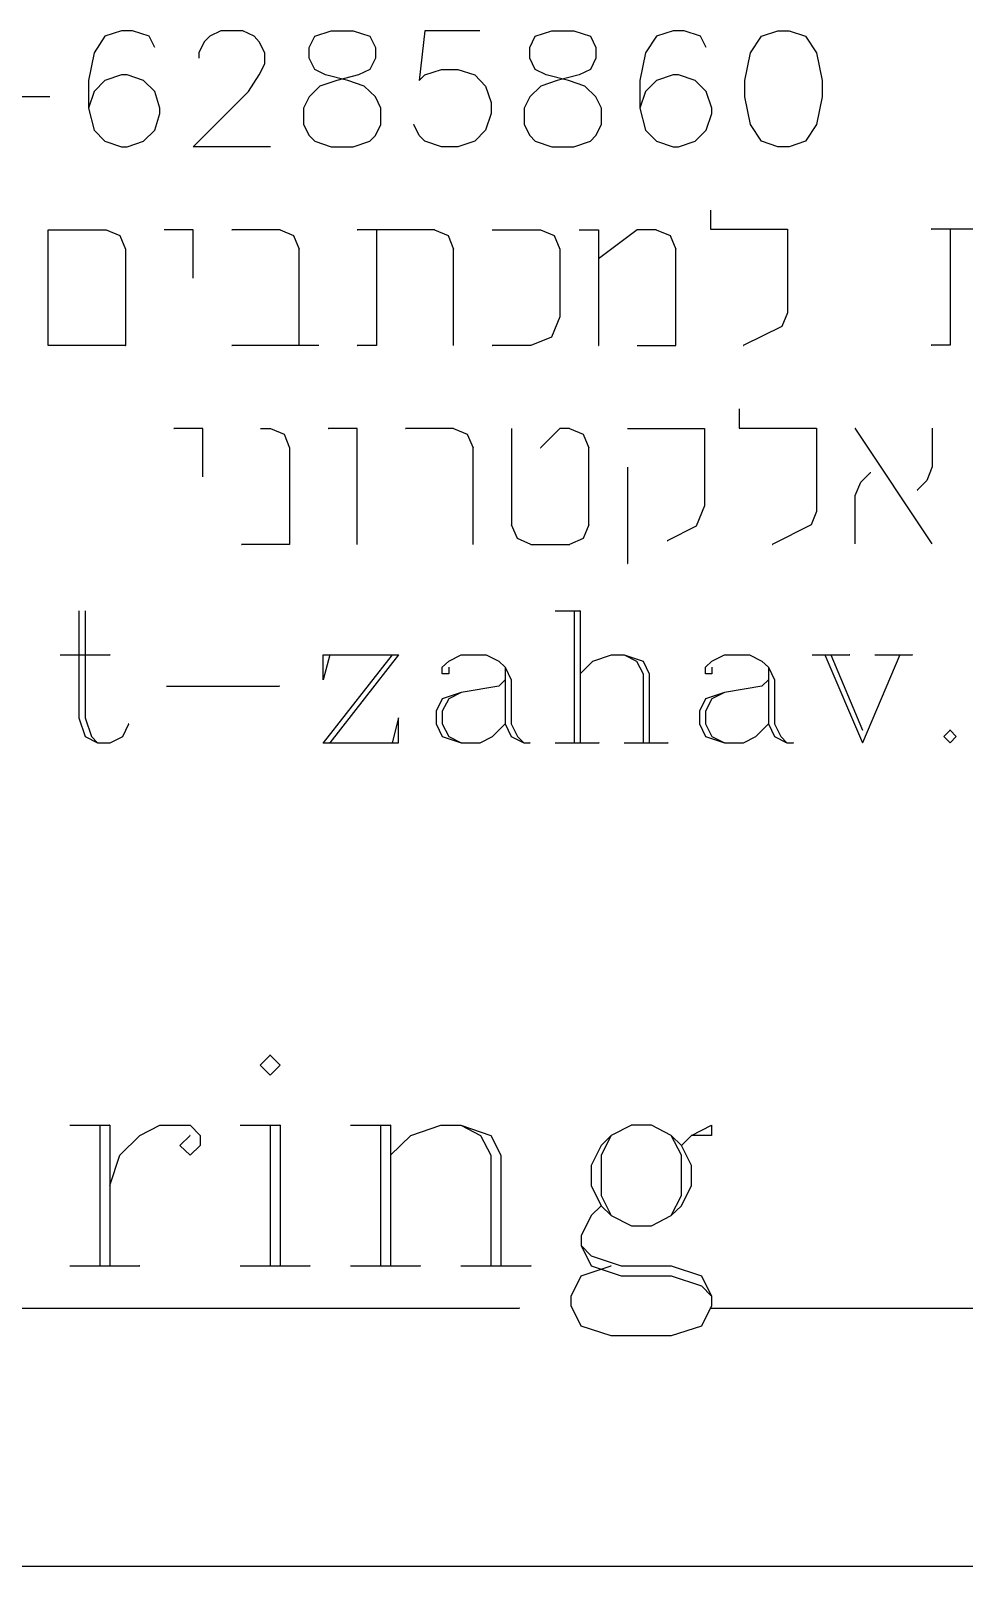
# Model space of a CAD drawing. Extents: x 271 to 16033, y -55852 to 2525.
# Drawn here: x 15940.24 to 15942.455, y -55795.2 to -55791.556 of the extents above; entities that cross this region are included whole.
import ezdxf

# ---------------------------------------------------------------- set-up
doc = ezdxf.new("R2010")
doc.units = 0
doc.header["$MEASUREMENT"] = 0
doc.layers.add('1501-KIR-BETON', color=30, linetype='Continuous')
doc.layers.add('LOGO', color=7, linetype='Continuous')

msp = doc.modelspace()

# ---------------------------------------------------------------- linework, layer by layer
at = {"layer": '1501-KIR-BETON', "color": 250, "linetype": 'Continuous', "ltscale": 0.125}
for p, q in [((15940.41635, -55791.56955, 1172.19571), (15940.39066, -55791.60844, 1172.19571)), ((15940.45598, -55791.55634, 1172.19571), (15940.41635, -55791.56955, 1172.19571)), ((15940.48166, -55791.55634, 1172.19571), (15940.45598, -55791.55634, 1172.19571)), ((15940.52129, -55791.56955, 1172.19571), (15940.48166, -55791.55634, 1172.19571)), ((15940.5345, -55791.59597, 1172.19571), (15940.52129, -55791.56955, 1172.19571)), ((15940.66514, -55791.56955, 1172.19571), (15940.65193, -55791.58276, 1172.19571)), ((15940.69156, -55791.55634, 1172.19571), (15940.66514, -55791.56955, 1172.19571)), ((15940.74366, -55791.55634, 1172.19571), (15940.69156, -55791.55634, 1172.19571)), ((15940.77008, -55791.56955, 1172.19571), (15940.74366, -55791.55634, 1172.19571)), ((15940.78256, -55791.58276, 1172.19571), (15940.77008, -55791.56955, 1172.19571)), ((15940.90072, -55791.59597, 1172.19571), (15940.91393, -55791.56955, 1172.19571)), ((15940.91393, -55791.56955, 1172.19571), (15940.95282, -55791.55634, 1172.19571)), ((15940.95282, -55791.55634, 1172.19571), (15941.00493, -55791.55634, 1172.19571)), ((15941.00493, -55791.55634, 1172.19571), (15941.00566, -55791.55634, 1172.19571)), ((15941.00493, -55791.55634, 1172.19571), (15941.04456, -55791.56955, 1172.19571)), ((15941.04456, -55791.56955, 1172.19571), (15941.05777, -55791.59597, 1172.19571)), ((15941.17519, -55791.55634, 1172.19571), (15941.16198, -55791.67449, 1172.19571)), ((15941.30583, -55791.55634, 1172.19571), (15941.17519, -55791.55634, 1172.19571)), ((15941.42398, -55791.59597, 1172.19571), (15941.4372, -55791.56955, 1172.19571)), ((15941.4372, -55791.56955, 1172.19571), (15941.47609, -55791.55634, 1172.19571)), ((15941.47609, -55791.55634, 1172.19571), (15941.5282, -55791.55634, 1172.19571)), ((15941.5282, -55791.55634, 1172.19571), (15941.52893, -55791.55634, 1172.19571)), ((15941.5282, -55791.55634, 1172.19571), (15941.56783, -55791.56955, 1172.19571)), ((15941.56783, -55791.56955, 1172.19571), (15941.58104, -55791.59597, 1172.19571)), ((15941.72488, -55791.56955, 1172.19571), (15941.69846, -55791.60844, 1172.19571)), ((15941.76378, -55791.55634, 1172.19571), (15941.72488, -55791.56955, 1172.19571)), ((15941.7902, -55791.55634, 1172.19571), (15941.76378, -55791.55634, 1172.19571)), ((15941.8291, -55791.56955, 1172.19571), (15941.7902, -55791.55634, 1172.19571)), ((15941.84231, -55791.59597, 1172.19571), (15941.8291, -55791.56955, 1172.19571)), ((15941.94725, -55791.60844, 1172.19571), (15941.97367, -55791.56955, 1172.19571)), ((15941.97367, -55791.56955, 1172.19571), (15942.01257, -55791.55634, 1172.19571)), ((15942.01257, -55791.55634, 1172.19571), (15942.03899, -55791.55634, 1172.19571)), ((15942.03899, -55791.55634, 1172.19571), (15942.03972, -55791.55634, 1172.19571)), ((15942.03899, -55791.55634, 1172.19571), (15942.07789, -55791.56955, 1172.19571)), ((15942.07789, -55791.56955, 1172.19571), (15942.10431, -55791.60844, 1172.19571)), ((15940.39066, -55791.60844, 1172.19571), (15940.37745, -55791.67449, 1172.19571)), ((15940.65193, -55791.58276, 1172.19571), (15940.63872, -55791.60844, 1172.19571)), ((15940.63872, -55791.60844, 1172.19571), (15940.63872, -55791.62165, 1172.19571)), ((15940.79577, -55791.60844, 1172.19571), (15940.78256, -55791.58276, 1172.19571)), ((15940.79577, -55791.63486, 1172.19571), (15940.79577, -55791.60844, 1172.19571)), ((15940.90072, -55791.62165, 1172.19571), (15940.90072, -55791.59597, 1172.19571)), ((15941.05777, -55791.59597, 1172.19571), (15941.05777, -55791.62165, 1172.19571)), ((15941.42398, -55791.62165, 1172.19571), (15941.42398, -55791.59597, 1172.19571)), ((15941.58104, -55791.59597, 1172.19571), (15941.58104, -55791.62165, 1172.19571)), ((15941.69846, -55791.60844, 1172.19571), (15941.68525, -55791.67449, 1172.19571)), ((15941.93404, -55791.67449, 1172.19571), (15941.94725, -55791.60844, 1172.19571)), ((15942.10431, -55791.60844, 1172.19571), (15942.11752, -55791.67449, 1172.19571)), ((15940.63872, -55791.62165, 1172.19571), (15940.63945, -55791.62165, 1172.19571)), ((15940.78256, -55791.66128, 1172.19571), (15940.79577, -55791.63486, 1172.19571)), ((15940.91393, -55791.64807, 1172.19571), (15940.90072, -55791.62165, 1172.19571)), ((15941.05777, -55791.62165, 1172.19571), (15941.04456, -55791.64807, 1172.19571)), ((15941.4372, -55791.64807, 1172.19571), (15941.42398, -55791.62165, 1172.19571)), ((15941.58104, -55791.62165, 1172.19571), (15941.56783, -55791.64807, 1172.19571)), ((15940.37745, -55791.67449, 1172.19571), (15940.37745, -55791.73981, 1172.19571)), ((15940.41635, -55791.67449, 1172.19571), (15940.39066, -55791.70018, 1172.19571)), ((15940.45598, -55791.66128, 1172.19571), (15940.41635, -55791.67449, 1172.19571)), ((15940.46919, -55791.66128, 1172.19571), (15940.45598, -55791.66128, 1172.19571)), ((15940.50808, -55791.67449, 1172.19571), (15940.46919, -55791.66128, 1172.19571)), ((15940.5345, -55791.70018, 1172.19571), (15940.50808, -55791.67449, 1172.19571)), ((15940.75687, -55791.70018, 1172.19571), (15940.78256, -55791.66128, 1172.19571)), ((15940.93961, -55791.66128, 1172.19571), (15940.91393, -55791.64807, 1172.19571)), ((15940.96603, -55791.67449, 1172.19571), (15940.9264, -55791.6877, 1172.19571)), ((15940.99245, -55791.67449, 1172.19571), (15940.93961, -55791.66128, 1172.19571)), ((15941.01814, -55791.66128, 1172.19571), (15940.96603, -55791.67449, 1172.19571)), ((15941.03135, -55791.6877, 1172.19571), (15940.99245, -55791.67449, 1172.19571)), ((15941.04456, -55791.64807, 1172.19571), (15941.01814, -55791.66128, 1172.19571)), ((15941.16198, -55791.67449, 1172.19571), (15941.17519, -55791.66128, 1172.19571)), ((15941.17519, -55791.66128, 1172.19571), (15941.21482, -55791.64807, 1172.19571)), ((15941.21482, -55791.64807, 1172.19571), (15941.25372, -55791.64807, 1172.19571)), ((15941.25372, -55791.64807, 1172.19571), (15941.29335, -55791.66128, 1172.19571)), ((15941.29335, -55791.66128, 1172.19571), (15941.31904, -55791.6877, 1172.19571)), ((15941.46288, -55791.66128, 1172.19571), (15941.4372, -55791.64807, 1172.19571)), ((15941.4893, -55791.67449, 1172.19571), (15941.45041, -55791.6877, 1172.19571)), ((15941.51572, -55791.67449, 1172.19571), (15941.46288, -55791.66128, 1172.19571)), ((15941.54141, -55791.66128, 1172.19571), (15941.4893, -55791.67449, 1172.19571)), ((15941.55462, -55791.6877, 1172.19571), (15941.51572, -55791.67449, 1172.19571)), ((15941.56783, -55791.64807, 1172.19571), (15941.54141, -55791.66128, 1172.19571)), ((15941.68525, -55791.67449, 1172.19571), (15941.68525, -55791.73981, 1172.19571)), ((15941.72488, -55791.67449, 1172.19571), (15941.69846, -55791.70018, 1172.19571)), ((15941.76378, -55791.66128, 1172.19571), (15941.72488, -55791.67449, 1172.19571)), ((15941.77699, -55791.66128, 1172.19571), (15941.76378, -55791.66128, 1172.19571)), ((15941.81662, -55791.67449, 1172.19571), (15941.77699, -55791.66128, 1172.19571)), ((15941.84231, -55791.70018, 1172.19571), (15941.81662, -55791.67449, 1172.19571)), ((15941.93404, -55791.71339, 1172.19571), (15941.93404, -55791.67449, 1172.19571)), ((15942.11752, -55791.67449, 1172.19571), (15942.11752, -55791.71339, 1172.19571)), ((15940.28571, -55791.71339, 1172.19571), (15940.05013, -55791.71339, 1172.19571)), ((15940.39066, -55791.70018, 1172.19571), (15940.37745, -55791.73981, 1172.19571)), ((15940.54698, -55791.73981, 1172.19571), (15940.5345, -55791.70018, 1172.19571)), ((15940.62551, -55791.83155, 1172.19571), (15940.75687, -55791.70018, 1172.19571)), ((15940.90072, -55791.71339, 1172.19571), (15940.88751, -55791.73981, 1172.19571)), ((15940.9264, -55791.6877, 1172.19571), (15940.90072, -55791.71339, 1172.19571)), ((15941.05777, -55791.71339, 1172.19571), (15941.03135, -55791.6877, 1172.19571)), ((15941.07098, -55791.73981, 1172.19571), (15941.05777, -55791.71339, 1172.19571)), ((15941.31904, -55791.6877, 1172.19571), (15941.33225, -55791.7266, 1172.19571)), ((15941.42398, -55791.71339, 1172.19571), (15941.41077, -55791.73981, 1172.19571)), ((15941.45041, -55791.6877, 1172.19571), (15941.42398, -55791.71339, 1172.19571)), ((15941.58104, -55791.71339, 1172.19571), (15941.55462, -55791.6877, 1172.19571)), ((15941.59425, -55791.73981, 1172.19571), (15941.58104, -55791.71339, 1172.19571)), ((15941.69846, -55791.70018, 1172.19571), (15941.68525, -55791.73981, 1172.19571)), ((15941.85552, -55791.73981, 1172.19571), (15941.84231, -55791.70018, 1172.19571)), ((15941.94725, -55791.77871, 1172.19571), (15941.93404, -55791.71339, 1172.19571)), ((15942.11752, -55791.71339, 1172.19571), (15942.10431, -55791.77871, 1172.19571)), ((15940.37745, -55791.73981, 1172.19571), (15940.37818, -55791.73981, 1172.19571)), ((15940.37745, -55791.73981, 1172.19571), (15940.39066, -55791.79192, 1172.19571)), ((15940.5345, -55791.79192, 1172.19571), (15940.54698, -55791.75302, 1172.19571)), ((15940.54698, -55791.75302, 1172.19571), (15940.54698, -55791.73981, 1172.19571)), ((15940.88751, -55791.73981, 1172.19571), (15940.88751, -55791.77871, 1172.19571)), ((15941.07098, -55791.77871, 1172.19571), (15941.07098, -55791.73981, 1172.19571)), ((15941.33225, -55791.75302, 1172.19571), (15941.31904, -55791.79192, 1172.19571)), ((15941.33225, -55791.7266, 1172.19571), (15941.33225, -55791.75302, 1172.19571)), ((15941.41077, -55791.73981, 1172.19571), (15941.41077, -55791.77871, 1172.19571)), ((15941.59425, -55791.77871, 1172.19571), (15941.59425, -55791.73981, 1172.19571)), ((15941.68525, -55791.73981, 1172.19571), (15941.68599, -55791.73981, 1172.19571)), ((15941.68525, -55791.73981, 1172.19571), (15941.69846, -55791.79192, 1172.19571)), ((15941.84231, -55791.79192, 1172.19571), (15941.85552, -55791.75302, 1172.19571)), ((15941.85552, -55791.75302, 1172.19571), (15941.85552, -55791.73981, 1172.19571)), ((15940.88751, -55791.77871, 1172.19571), (15940.90072, -55791.80513, 1172.19571)), ((15941.05777, -55791.80513, 1172.19571), (15941.07098, -55791.77871, 1172.19571)), ((15941.14877, -55791.77871, 1172.19571), (15941.14951, -55791.77871, 1172.19571)), ((15941.16198, -55791.80513, 1172.19571), (15941.14877, -55791.77871, 1172.19571)), ((15941.41077, -55791.77871, 1172.19571), (15941.42398, -55791.80513, 1172.19571)), ((15941.58104, -55791.80513, 1172.19571), (15941.59425, -55791.77871, 1172.19571)), ((15941.97367, -55791.81834, 1172.19571), (15941.94725, -55791.77871, 1172.19571)), ((15942.10431, -55791.77871, 1172.19571), (15942.07789, -55791.81834, 1172.19571)), ((15940.39066, -55791.79192, 1172.19571), (15940.41635, -55791.81834, 1172.19571)), ((15940.41635, -55791.81834, 1172.19571), (15940.45598, -55791.83155, 1172.19571)), ((15940.46919, -55791.83155, 1172.19571), (15940.50808, -55791.81834, 1172.19571)), ((15940.50808, -55791.81834, 1172.19571), (15940.5345, -55791.79192, 1172.19571)), ((15940.90072, -55791.80513, 1172.19571), (15940.91393, -55791.81834, 1172.19571)), ((15940.91393, -55791.81834, 1172.19571), (15940.95282, -55791.83155, 1172.19571)), ((15941.00493, -55791.83155, 1172.19571), (15941.04456, -55791.81834, 1172.19571)), ((15941.04456, -55791.81834, 1172.19571), (15941.05777, -55791.80513, 1172.19571)), ((15941.17519, -55791.81834, 1172.19571), (15941.16198, -55791.80513, 1172.19571)), ((15941.21482, -55791.83155, 1172.19571), (15941.17519, -55791.81834, 1172.19571)), ((15941.29335, -55791.81834, 1172.19571), (15941.25372, -55791.83155, 1172.19571)), ((15941.31904, -55791.79192, 1172.19571), (15941.29335, -55791.81834, 1172.19571)), ((15941.42398, -55791.80513, 1172.19571), (15941.4372, -55791.81834, 1172.19571)), ((15941.4372, -55791.81834, 1172.19571), (15941.47609, -55791.83155, 1172.19571)), ((15941.5282, -55791.83155, 1172.19571), (15941.56783, -55791.81834, 1172.19571)), ((15941.56783, -55791.81834, 1172.19571), (15941.58104, -55791.80513, 1172.19571)), ((15941.69846, -55791.79192, 1172.19571), (15941.72488, -55791.81834, 1172.19571)), ((15941.72488, -55791.81834, 1172.19571), (15941.76378, -55791.83155, 1172.19571)), ((15941.77699, -55791.83155, 1172.19571), (15941.81662, -55791.81834, 1172.19571)), ((15941.81662, -55791.81834, 1172.19571), (15941.84231, -55791.79192, 1172.19571)), ((15942.01257, -55791.83155, 1172.19571), (15941.97367, -55791.81834, 1172.19571)), ((15942.07789, -55791.81834, 1172.19571), (15942.03899, -55791.83155, 1172.19571)), ((15940.45598, -55791.83155, 1172.19571), (15940.46919, -55791.83155, 1172.19571)), ((15940.80898, -55791.83155, 1172.19571), (15940.62551, -55791.83155, 1172.19571)), ((15940.95282, -55791.83155, 1172.19571), (15941.00493, -55791.83155, 1172.19571)), ((15941.25372, -55791.83155, 1172.19571), (15941.21482, -55791.83155, 1172.19571)), ((15941.47609, -55791.83155, 1172.19571), (15941.5282, -55791.83155, 1172.19571)), ((15941.76378, -55791.83155, 1172.19571), (15941.77699, -55791.83155, 1172.19571)), ((15942.03899, -55791.83155, 1172.19571), (15942.01257, -55791.83155, 1172.19571)), ((15941.85258, -55791.982, 1172.19571), (15941.85258, -55792.0275, 1172.19571)), ((15940.28204, -55792.30344, 1172.19571), (15940.28204, -55792.02896, 1172.19571)), ((15940.28204, -55792.02896, 1172.19571), (15940.41928, -55792.02896, 1172.19571)), ((15940.41928, -55792.02896, 1172.19571), (15940.45157, -55792.04217, 1172.19571)), ((15940.45157, -55792.04217, 1172.19571), (15940.46552, -55792.07447, 1172.19571)), ((15940.55652, -55792.02896, 1172.19571), (15940.55725, -55792.02896, 1172.19571)), ((15940.62551, -55792.02896, 1172.19571), (15940.55652, -55792.02896, 1172.19571)), ((15940.62551, -55792.14345, 1172.19571), (15940.62551, -55792.02896, 1172.19571)), ((15940.71724, -55792.02896, 1172.19571), (15940.71798, -55792.02896, 1172.19571)), ((15940.83173, -55792.02896, 1172.19571), (15940.71724, -55792.02896, 1172.19571)), ((15940.83173, -55792.02896, 1172.19571), (15940.86402, -55792.04217, 1172.19571)), ((15940.86402, -55792.04217, 1172.19571), (15940.87723, -55792.07447, 1172.19571)), ((15941.19794, -55792.02896, 1172.19571), (15941.01447, -55792.02896, 1172.19571)), ((15941.01447, -55792.02896, 1172.19571), (15941.0152, -55792.02896, 1172.19571)), ((15941.06071, -55792.02896, 1172.19571), (15941.06071, -55792.30344, 1172.19571)), ((15941.19794, -55792.02896, 1172.19571), (15941.23024, -55792.04217, 1172.19571)), ((15941.23024, -55792.04217, 1172.19571), (15941.24345, -55792.07447, 1172.19571)), ((15941.33518, -55792.02896, 1172.19571), (15941.44967, -55792.02896, 1172.19571)), ((15941.44967, -55792.02896, 1172.19571), (15941.48196, -55792.04217, 1172.19571)), ((15941.48196, -55792.04217, 1172.19571), (15941.49517, -55792.07447, 1172.19571)), ((15941.54141, -55792.02896, 1172.19571), (15941.58691, -55792.02896, 1172.19571)), ((15941.58691, -55792.02896, 1172.19571), (15941.58691, -55792.30344, 1172.19571)), ((15941.67865, -55792.02896, 1172.19571), (15941.58691, -55792.09722, 1172.19571)), ((15941.72415, -55792.02896, 1172.19571), (15941.67865, -55792.02896, 1172.19571)), ((15941.72415, -55792.02896, 1172.19571), (15941.75717, -55792.04217, 1172.19571)), ((15941.75717, -55792.04217, 1172.19571), (15941.77038, -55792.07447, 1172.19571)), ((15941.85258, -55792.0275, 1172.19571), (15942.03532, -55792.0275, 1172.19571)), ((15942.03532, -55792.0275, 1172.19571), (15942.03532, -55792.21097, 1172.19571)), ((15942.55859, -55792.0275, 1172.19571), (15942.37585, -55792.0275, 1172.19571)), ((15942.37585, -55792.0275, 1172.19571), (15942.37658, -55792.0275, 1172.19571)), ((15942.42135, -55792.0275, 1172.19571), (15942.42135, -55792.30271, 1172.19571)), ((15940.46552, -55792.07447, 1172.19571), (15940.46552, -55792.30344, 1172.19571)), ((15940.87723, -55792.30344, 1172.19571), (15940.87723, -55792.07447, 1172.19571)), ((15940.87723, -55792.07447, 1172.19571), (15940.87797, -55792.07447, 1172.19571)), ((15940.87723, -55792.07447, 1172.19571), (15940.87797, -55792.07447, 1172.19571)), ((15941.24345, -55792.30344, 1172.19571), (15941.24345, -55792.07447, 1172.19571)), ((15941.24345, -55792.07447, 1172.19571), (15941.24418, -55792.07447, 1172.19571)), ((15941.24345, -55792.07447, 1172.19571), (15941.24418, -55792.07447, 1172.19571)), ((15941.49517, -55792.07447, 1172.19571), (15941.49517, -55792.23519, 1172.19571)), ((15941.77038, -55792.30344, 1172.19571), (15941.77038, -55792.07447, 1172.19571)), ((15941.77038, -55792.07447, 1172.19571), (15941.77112, -55792.07447, 1172.19571)), ((15941.77038, -55792.07447, 1172.19571), (15941.77112, -55792.07447, 1172.19571)), ((15941.58691, -55792.09722, 1172.19571), (15941.58764, -55792.09722, 1172.19571)), ((15942.03532, -55792.22565, 1172.19571), (15942.02211, -55792.25794, 1172.19571)), ((15942.03532, -55792.21097, 1172.19571), (15942.03532, -55792.22565, 1172.19571)), ((15941.49517, -55792.23519, 1172.19571), (15941.47536, -55792.28363, 1172.19571)), ((15942.02211, -55792.25794, 1172.19571), (15941.93037, -55792.30344, 1172.19571)), ((15941.47536, -55792.28363, 1172.19571), (15941.42692, -55792.30344, 1172.19571)), ((15940.46552, -55792.30344, 1172.19571), (15940.28204, -55792.30344, 1172.19571)), ((15940.46552, -55792.30344, 1172.19571), (15940.46625, -55792.30344, 1172.19571)), ((15940.92347, -55792.30344, 1172.19571), (15940.71724, -55792.30344, 1172.19571)), ((15940.71724, -55792.30344, 1172.19571), (15940.71798, -55792.30344, 1172.19571)), ((15941.01447, -55792.30344, 1172.19571), (15941.0152, -55792.30344, 1172.19571)), ((15941.06071, -55792.30344, 1172.19571), (15941.01447, -55792.30344, 1172.19571)), ((15941.33518, -55792.30344, 1172.19571), (15941.33592, -55792.30344, 1172.19571)), ((15941.42692, -55792.30344, 1172.19571), (15941.33518, -55792.30344, 1172.19571)), ((15941.58691, -55792.30344, 1172.19571), (15941.58764, -55792.30344, 1172.19571)), ((15941.67865, -55792.30344, 1172.19571), (15941.77038, -55792.30344, 1172.19571)), ((15941.93037, -55792.30344, 1172.19571), (15941.93111, -55792.30344, 1172.19571)), ((15942.42135, -55792.30271, 1172.19571), (15942.37585, -55792.30271, 1172.19571)), ((15942.37585, -55792.30271, 1172.19571), (15942.37658, -55792.30271, 1172.19571)), ((15941.92083, -55792.45316, 1172.19571), (15941.92083, -55792.49939, 1172.19571)), ((15940.58, -55792.50013, 1172.19571), (15940.58074, -55792.50013, 1172.19571)), ((15940.64826, -55792.50013, 1172.19571), (15940.58, -55792.50013, 1172.19571)), ((15940.64826, -55792.61461, 1172.19571), (15940.64826, -55792.50013, 1172.19571)), ((15940.7855, -55792.50013, 1172.19571), (15940.80898, -55792.50013, 1172.19571)), ((15940.80898, -55792.50013, 1172.19571), (15940.84127, -55792.51334, 1172.19571)), ((15940.84127, -55792.51334, 1172.19571), (15940.85448, -55792.54563, 1172.19571)), ((15941.01447, -55792.50013, 1172.19571), (15940.94622, -55792.50013, 1172.19571)), ((15940.94622, -55792.50013, 1172.19571), (15940.94695, -55792.50013, 1172.19571)), ((15941.01447, -55792.77534, 1172.19571), (15941.01447, -55792.50013, 1172.19571)), ((15941.24345, -55792.50013, 1172.19571), (15941.12896, -55792.50013, 1172.19571)), ((15941.12896, -55792.50013, 1172.19571), (15941.12969, -55792.50013, 1172.19571)), ((15941.24345, -55792.50013, 1172.19571), (15941.27574, -55792.51334, 1172.19571)), ((15941.27574, -55792.51334, 1172.19571), (15941.28968, -55792.54563, 1172.19571)), ((15941.38069, -55792.50013, 1172.19571), (15941.38069, -55792.7291, 1172.19571)), ((15941.49517, -55792.50013, 1172.19571), (15941.44967, -55792.54563, 1172.19571)), ((15941.51866, -55792.50013, 1172.19571), (15941.49517, -55792.50013, 1172.19571)), ((15941.51866, -55792.50013, 1172.19571), (15941.55095, -55792.51334, 1172.19571)), ((15941.55095, -55792.51334, 1172.19571), (15941.56416, -55792.54563, 1172.19571)), ((15941.6559, -55792.50013, 1172.19571), (15941.83864, -55792.50013, 1172.19571)), ((15941.83864, -55792.50013, 1172.19571), (15941.83864, -55792.6836, 1172.19571)), ((15941.92083, -55792.49939, 1172.19571), (15942.10431, -55792.49939, 1172.19571)), ((15942.10431, -55792.49939, 1172.19571), (15942.10431, -55792.68287, 1172.19571)), ((15942.37878, -55792.77387, 1172.19571), (15942.19604, -55792.49939, 1172.19571)), ((15942.19604, -55792.49939, 1172.19571), (15942.19678, -55792.49939, 1172.19571)), ((15942.37878, -55792.49939, 1172.19571), (15942.37878, -55792.59113, 1172.19571)), ((15940.85448, -55792.54563, 1172.19571), (15940.85448, -55792.77534, 1172.19571)), ((15941.28968, -55792.77534, 1172.19571), (15941.28968, -55792.54563, 1172.19571)), ((15941.28968, -55792.54563, 1172.19571), (15941.29042, -55792.54563, 1172.19571)), ((15941.28968, -55792.54563, 1172.19571), (15941.29042, -55792.54563, 1172.19571)), ((15941.44967, -55792.54563, 1172.19571), (15941.45041, -55792.54563, 1172.19571)), ((15941.56416, -55792.7291, 1172.19571), (15941.56416, -55792.54563, 1172.19571)), ((15941.56416, -55792.54563, 1172.19571), (15941.56489, -55792.54563, 1172.19571)), ((15941.56416, -55792.54563, 1172.19571), (15941.56489, -55792.54563, 1172.19571)), ((15941.6559, -55792.59186, 1172.19571), (15941.6559, -55792.82084, 1172.19571)), ((15942.37878, -55792.59113, 1172.19571), (15942.36557, -55792.62342, 1172.19571)), ((15942.19604, -55792.65938, 1172.19571), (15942.20925, -55792.62709, 1172.19571)), ((15942.20925, -55792.62709, 1172.19571), (15942.232, -55792.60434, 1172.19571)), ((15942.232, -55792.60434, 1172.19571), (15942.23274, -55792.60434, 1172.19571)), ((15942.36557, -55792.62342, 1172.19571), (15942.34282, -55792.64617, 1172.19571)), ((15942.19604, -55792.77387, 1172.19571), (15942.19604, -55792.65938, 1172.19571)), ((15942.34282, -55792.64617, 1172.19571), (15942.34356, -55792.64617, 1172.19571)), ((15941.83864, -55792.6836, 1172.19571), (15941.81882, -55792.73204, 1172.19571)), ((15942.10431, -55792.69681, 1172.19571), (15942.0911, -55792.7291, 1172.19571)), ((15942.10431, -55792.68287, 1172.19571), (15942.10431, -55792.69681, 1172.19571)), ((15941.38069, -55792.7291, 1172.19571), (15941.38142, -55792.7291, 1172.19571)), ((15941.39463, -55792.76139, 1172.19571), (15941.38069, -55792.7291, 1172.19571)), ((15941.38069, -55792.7291, 1172.19571), (15941.38142, -55792.7291, 1172.19571)), ((15941.56416, -55792.7291, 1172.19571), (15941.55095, -55792.76139, 1172.19571)), ((15941.81882, -55792.73204, 1172.19571), (15941.74983, -55792.76653, 1172.19571)), ((15942.0911, -55792.7291, 1172.19571), (15941.99936, -55792.77534, 1172.19571)), ((15941.42692, -55792.77534, 1172.19571), (15941.39463, -55792.76139, 1172.19571)), ((15941.55095, -55792.76139, 1172.19571), (15941.51866, -55792.77534, 1172.19571)), ((15941.74983, -55792.76653, 1172.19571), (15941.75057, -55792.76653, 1172.19571)), ((15940.85448, -55792.77534, 1172.19571), (15940.73999, -55792.77534, 1172.19571)), ((15940.73999, -55792.77534, 1172.19571), (15940.74073, -55792.77534, 1172.19571)), ((15941.42692, -55792.77534, 1172.19571), (15941.51866, -55792.77534, 1172.19571)), ((15941.51866, -55792.77534, 1172.19571), (15941.51939, -55792.77534, 1172.19571)), ((15941.51866, -55792.77534, 1172.19571), (15941.51939, -55792.77534, 1172.19571)), ((15941.99936, -55792.77534, 1172.19571), (15942.00009, -55792.77534, 1172.19571)), ((15941.6559, -55792.82084, 1172.19571), (15941.65663, -55792.82084, 1172.19571)), ((15940.35424, -55792.93313, 1172.19571), (15940.35424, -55793.18632, 1172.19571)), ((15940.36965, -55792.93313, 1172.19571), (15940.36965, -55793.18632, 1172.19571)), ((15941.48444, -55792.93313, 1172.19571), (15941.54388, -55792.93313, 1172.19571)), ((15941.5292, -55792.93313, 1172.19571), (15941.5292, -55793.24576, 1172.19571)), ((15941.54388, -55792.93313, 1172.19571), (15941.54315, -55792.93313, 1172.19571)), ((15941.54388, -55792.93313, 1172.19571), (15941.54388, -55793.24576, 1172.19571)), ((15940.3102, -55793.03734, 1172.19571), (15940.42909, -55793.03734, 1172.19571)), ((15940.42909, -55793.03734, 1172.19571), (15940.42836, -55793.03734, 1172.19571)), ((15941.09767, -55793.03734, 1172.19571), (15940.93401, -55793.24576, 1172.19571)), ((15940.93401, -55793.03734, 1172.19571), (15941.11235, -55793.03734, 1172.19571)), ((15940.94943, -55793.03734, 1172.19571), (15940.93401, -55793.09678, 1172.19571)), ((15940.93401, -55793.09678, 1172.19571), (15940.93401, -55793.03734, 1172.19571)), ((15941.11235, -55793.03734, 1172.19571), (15940.94943, -55793.24576, 1172.19571)), ((15941.11235, -55793.03734, 1172.19571), (15941.11162, -55793.03734, 1172.19571)), ((15941.21656, -55793.06669, 1172.19571), (15941.23198, -55793.05202, 1172.19571)), ((15941.23198, -55793.05202, 1172.19571), (15941.26133, -55793.03734, 1172.19571)), ((15941.26133, -55793.03734, 1172.19571), (15941.32078, -55793.03734, 1172.19571)), ((15941.32078, -55793.03734, 1172.19571), (15941.35087, -55793.05202, 1172.19571)), ((15941.35087, -55793.05202, 1172.19571), (15941.36555, -55793.06669, 1172.19571)), ((15941.54388, -55793.08211, 1172.19571), (15941.57324, -55793.05202, 1172.19571)), ((15941.57324, -55793.05202, 1172.19571), (15941.61801, -55793.03734, 1172.19571)), ((15941.61801, -55793.03734, 1172.19571), (15941.6481, -55793.03734, 1172.19571)), ((15941.6481, -55793.03734, 1172.19571), (15941.67745, -55793.05202, 1172.19571)), ((15941.6481, -55793.03734, 1172.19571), (15941.69286, -55793.05202, 1172.19571)), ((15941.67745, -55793.05202, 1172.19571), (15941.69286, -55793.08211, 1172.19571)), ((15941.69286, -55793.05202, 1172.19571), (15941.70754, -55793.08211, 1172.19571)), ((15941.84111, -55793.06669, 1172.19571), (15941.85579, -55793.05202, 1172.19571)), ((15941.85579, -55793.05202, 1172.19571), (15941.88588, -55793.03734, 1172.19571)), ((15941.88588, -55793.03734, 1172.19571), (15941.94532, -55793.03734, 1172.19571)), ((15941.94532, -55793.03734, 1172.19571), (15941.97468, -55793.05202, 1172.19571)), ((15941.97468, -55793.05202, 1172.19571), (15941.99009, -55793.06669, 1172.19571)), ((15942.09357, -55793.03734, 1172.19571), (15942.18311, -55793.03734, 1172.19571)), ((15942.12366, -55793.03734, 1172.19571), (15942.2132, -55793.24576, 1172.19571)), ((15942.13834, -55793.03734, 1172.19571), (15942.2132, -55793.21568, 1172.19571)), ((15942.18311, -55793.03734, 1172.19571), (15942.18237, -55793.03734, 1172.19571)), ((15942.302, -55793.03734, 1172.19571), (15942.2132, -55793.24576, 1172.19571)), ((15942.24255, -55793.03734, 1172.19571), (15942.33209, -55793.03734, 1172.19571)), ((15942.33209, -55793.03734, 1172.19571), (15942.33135, -55793.03734, 1172.19571)), ((15941.21656, -55793.08211, 1172.19571), (15941.21656, -55793.06669, 1172.19571)), ((15941.23198, -55793.08211, 1172.19571), (15941.21656, -55793.08211, 1172.19571)), ((15941.23198, -55793.06669, 1172.19571), (15941.23198, -55793.08211, 1172.19571)), ((15941.36555, -55793.09678, 1172.19571), (15941.35087, -55793.11146, 1172.19571)), ((15941.36555, -55793.06669, 1172.19571), (15941.36555, -55793.201, 1172.19571)), ((15941.36555, -55793.06669, 1172.19571), (15941.38022, -55793.09678, 1172.19571)), ((15941.38022, -55793.09678, 1172.19571), (15941.38022, -55793.201, 1172.19571)), ((15941.69286, -55793.08211, 1172.19571), (15941.69286, -55793.24576, 1172.19571)), ((15941.70754, -55793.08211, 1172.19571), (15941.70754, -55793.24576, 1172.19571)), ((15941.84111, -55793.08211, 1172.19571), (15941.84111, -55793.06669, 1172.19571)), ((15941.85579, -55793.08211, 1172.19571), (15941.84111, -55793.08211, 1172.19571)), ((15941.85579, -55793.06669, 1172.19571), (15941.85579, -55793.08211, 1172.19571)), ((15941.99009, -55793.09678, 1172.19571), (15941.97468, -55793.11146, 1172.19571)), ((15941.99009, -55793.06669, 1172.19571), (15941.99009, -55793.201, 1172.19571)), ((15941.99009, -55793.06669, 1172.19571), (15942.00477, -55793.09678, 1172.19571)), ((15942.00477, -55793.09678, 1172.19571), (15942.00477, -55793.201, 1172.19571)), ((15940.56266, -55793.11146, 1172.19571), (15940.83054, -55793.11146, 1172.19571)), ((15940.83054, -55793.11146, 1172.19571), (15940.8298, -55793.11146, 1172.19571)), ((15941.26133, -55793.12687, 1172.19571), (15941.21656, -55793.14155, 1172.19571)), ((15941.26133, -55793.12687, 1172.19571), (15941.23198, -55793.14155, 1172.19571)), ((15941.35087, -55793.11146, 1172.19571), (15941.26133, -55793.12687, 1172.19571)), ((15941.88588, -55793.12687, 1172.19571), (15941.84111, -55793.14155, 1172.19571)), ((15941.88588, -55793.12687, 1172.19571), (15941.85579, -55793.14155, 1172.19571)), ((15941.97468, -55793.11146, 1172.19571), (15941.88588, -55793.12687, 1172.19571)), ((15941.21656, -55793.14155, 1172.19571), (15941.20189, -55793.17091, 1172.19571)), ((15941.20189, -55793.17091, 1172.19571), (15941.20189, -55793.201, 1172.19571)), ((15941.23198, -55793.14155, 1172.19571), (15941.21656, -55793.17091, 1172.19571)), ((15941.21656, -55793.17091, 1172.19571), (15941.21656, -55793.201, 1172.19571)), ((15941.84111, -55793.14155, 1172.19571), (15941.82643, -55793.17091, 1172.19571)), ((15941.82643, -55793.17091, 1172.19571), (15941.82643, -55793.201, 1172.19571)), ((15941.85579, -55793.14155, 1172.19571), (15941.84111, -55793.17091, 1172.19571)), ((15941.84111, -55793.17091, 1172.19571), (15941.84111, -55793.201, 1172.19571)), ((15940.35424, -55793.18632, 1172.19571), (15940.36965, -55793.23109, 1172.19571)), ((15940.36965, -55793.18632, 1172.19571), (15940.38433, -55793.23109, 1172.19571)), ((15940.45845, -55793.23109, 1172.19571), (15940.47313, -55793.201, 1172.19571)), ((15940.47313, -55793.201, 1172.19571), (15940.47239, -55793.201, 1172.19571)), ((15941.11235, -55793.18632, 1172.19571), (15941.09767, -55793.24576, 1172.19571)), ((15941.11235, -55793.24576, 1172.19571), (15941.11235, -55793.18632, 1172.19571)), ((15941.20189, -55793.201, 1172.19571), (15941.21656, -55793.23109, 1172.19571)), ((15941.21656, -55793.201, 1172.19571), (15941.23198, -55793.23109, 1172.19571)), ((15941.33546, -55793.23109, 1172.19571), (15941.36555, -55793.201, 1172.19571)), ((15941.36555, -55793.201, 1172.19571), (15941.36481, -55793.201, 1172.19571)), ((15941.36555, -55793.201, 1172.19571), (15941.38022, -55793.23109, 1172.19571)), ((15941.38022, -55793.201, 1172.19571), (15941.3949, -55793.23109, 1172.19571)), ((15941.82643, -55793.201, 1172.19571), (15941.84111, -55793.23109, 1172.19571)), ((15941.84111, -55793.201, 1172.19571), (15941.85579, -55793.23109, 1172.19571)), ((15941.96, -55793.23109, 1172.19571), (15941.99009, -55793.201, 1172.19571)), ((15941.99009, -55793.201, 1172.19571), (15941.98936, -55793.201, 1172.19571)), ((15941.99009, -55793.201, 1172.19571), (15942.00477, -55793.23109, 1172.19571)), ((15942.00477, -55793.201, 1172.19571), (15942.01945, -55793.23109, 1172.19571)), ((15940.36965, -55793.23109, 1172.19571), (15940.399, -55793.24576, 1172.19571)), ((15940.38433, -55793.23109, 1172.19571), (15940.399, -55793.24576, 1172.19571)), ((15940.399, -55793.24576, 1172.19571), (15940.39827, -55793.24576, 1172.19571)), ((15940.399, -55793.24576, 1172.19571), (15940.42909, -55793.24576, 1172.19571)), ((15940.42909, -55793.24576, 1172.19571), (15940.45845, -55793.23109, 1172.19571)), ((15940.93401, -55793.24576, 1172.19571), (15940.93328, -55793.24576, 1172.19571)), ((15940.93401, -55793.24576, 1172.19571), (15941.11235, -55793.24576, 1172.19571)), ((15940.94943, -55793.24576, 1172.19571), (15940.94869, -55793.24576, 1172.19571)), ((15941.09767, -55793.24576, 1172.19571), (15941.09694, -55793.24576, 1172.19571)), ((15941.21656, -55793.23109, 1172.19571), (15941.26133, -55793.24576, 1172.19571)), ((15941.23198, -55793.23109, 1172.19571), (15941.26133, -55793.24576, 1172.19571)), ((15941.26133, -55793.24576, 1172.19571), (15941.2606, -55793.24576, 1172.19571)), ((15941.26133, -55793.24576, 1172.19571), (15941.3061, -55793.24576, 1172.19571)), ((15941.3061, -55793.24576, 1172.19571), (15941.33546, -55793.23109, 1172.19571)), ((15941.38022, -55793.23109, 1172.19571), (15941.41031, -55793.24576, 1172.19571)), ((15941.3949, -55793.23109, 1172.19571), (15941.41031, -55793.24576, 1172.19571)), ((15941.41031, -55793.24576, 1172.19571), (15941.40958, -55793.24576, 1172.19571)), ((15941.41031, -55793.24576, 1172.19571), (15941.42499, -55793.24576, 1172.19571)), ((15941.42499, -55793.24576, 1172.19571), (15941.42426, -55793.24576, 1172.19571)), ((15941.48444, -55793.24576, 1172.19571), (15941.58865, -55793.24576, 1172.19571)), ((15941.5292, -55793.24576, 1172.19571), (15941.52847, -55793.24576, 1172.19571)), ((15941.54388, -55793.24576, 1172.19571), (15941.54315, -55793.24576, 1172.19571)), ((15941.58865, -55793.24576, 1172.19571), (15941.58792, -55793.24576, 1172.19571)), ((15941.6481, -55793.24576, 1172.19571), (15941.75231, -55793.24576, 1172.19571)), ((15941.69286, -55793.24576, 1172.19571), (15941.69213, -55793.24576, 1172.19571)), ((15941.70754, -55793.24576, 1172.19571), (15941.70681, -55793.24576, 1172.19571)), ((15941.75231, -55793.24576, 1172.19571), (15941.75158, -55793.24576, 1172.19571)), ((15941.84111, -55793.23109, 1172.19571), (15941.88588, -55793.24576, 1172.19571)), ((15941.85579, -55793.23109, 1172.19571), (15941.88588, -55793.24576, 1172.19571)), ((15941.88588, -55793.24576, 1172.19571), (15941.88514, -55793.24576, 1172.19571)), ((15941.88588, -55793.24576, 1172.19571), (15941.93065, -55793.24576, 1172.19571)), ((15941.93065, -55793.24576, 1172.19571), (15941.96, -55793.23109, 1172.19571)), ((15942.00477, -55793.23109, 1172.19571), (15942.03413, -55793.24576, 1172.19571)), ((15942.01945, -55793.23109, 1172.19571), (15942.03413, -55793.24576, 1172.19571)), ((15942.03413, -55793.24576, 1172.19571), (15942.03339, -55793.24576, 1172.19571)), ((15942.03413, -55793.24576, 1172.19571), (15942.04954, -55793.24576, 1172.19571)), ((15942.04954, -55793.24576, 1172.19571), (15942.0488, -55793.24576, 1172.19571)), ((15942.2132, -55793.21568, 1172.19571), (15942.21246, -55793.21568, 1172.19571)), ((15942.2132, -55793.24576, 1172.19571), (15942.21246, -55793.24576, 1172.19571)), ((15942.2132, -55793.24576, 1172.19571), (15942.21246, -55793.24576, 1172.19571)), ((15942.42089, -55793.21568, 1172.19571), (15942.40621, -55793.23109, 1172.19571)), ((15942.40621, -55793.23109, 1172.19571), (15942.42089, -55793.24576, 1172.19571)), ((15942.42089, -55793.21568, 1172.19571), (15942.42015, -55793.21568, 1172.19571)), ((15942.43557, -55793.23109, 1172.19571), (15942.42089, -55793.21568, 1172.19571)), ((15942.42089, -55793.24576, 1172.19571), (15942.43557, -55793.23109, 1172.19571)), ((15940.80852, -55793.98689, 1172.19571), (15940.7843, -55794.01037, 1172.19571)), ((15940.7843, -55794.01037, 1172.19571), (15940.80852, -55794.03459, 1172.19571)), ((15940.80852, -55793.98689, 1172.19571), (15940.80778, -55793.98689, 1172.19571)), ((15940.832, -55794.01037, 1172.19571), (15940.80852, -55793.98689, 1172.19571)), ((15940.80852, -55794.03459, 1172.19571), (15940.832, -55794.01037, 1172.19571)), ((15940.33295, -55794.15348, 1172.19571), (15940.42763, -55794.15348, 1172.19571)), ((15940.40414, -55794.15348, 1172.19571), (15940.40414, -55794.48667, 1172.19571)), ((15940.42763, -55794.15348, 1172.19571), (15940.42689, -55794.15348, 1172.19571)), ((15940.42763, -55794.15348, 1172.19571), (15940.42763, -55794.48667, 1172.19571)), ((15940.49881, -55794.1777, 1172.19571), (15940.54652, -55794.15348, 1172.19571)), ((15940.54652, -55794.15348, 1172.19571), (15940.61844, -55794.15348, 1172.19571)), ((15940.61844, -55794.15348, 1172.19571), (15940.64192, -55794.1777, 1172.19571)), ((15940.73733, -55794.15348, 1172.19571), (15940.832, -55794.15348, 1172.19571)), ((15940.80852, -55794.15348, 1172.19571), (15940.80852, -55794.48667, 1172.19571)), ((15940.832, -55794.15348, 1172.19571), (15940.83127, -55794.15348, 1172.19571)), ((15940.832, -55794.15348, 1172.19571), (15940.832, -55794.48667, 1172.19571)), ((15940.9986, -55794.15348, 1172.19571), (15941.094, -55794.15348, 1172.19571)), ((15941.06979, -55794.15348, 1172.19571), (15941.06979, -55794.48667, 1172.19571)), ((15941.094, -55794.15348, 1172.19571), (15941.09327, -55794.15348, 1172.19571)), ((15941.094, -55794.15348, 1172.19571), (15941.094, -55794.48667, 1172.19571)), ((15941.14171, -55794.1777, 1172.19571), (15941.2129, -55794.15348, 1172.19571)), ((15941.2129, -55794.15348, 1172.19571), (15941.2606, -55794.15348, 1172.19571)), ((15941.2606, -55794.15348, 1172.19571), (15941.33179, -55794.1777, 1172.19571)), ((15941.2606, -55794.15348, 1172.19571), (15941.30757, -55794.1777, 1172.19571)), ((15941.66498, -55794.15348, 1172.19571), (15941.61727, -55794.1777, 1172.19571)), ((15941.66498, -55794.15348, 1172.19571), (15941.66424, -55794.15348, 1172.19571)), ((15941.71268, -55794.15348, 1172.19571), (15941.66498, -55794.15348, 1172.19571)), ((15941.75965, -55794.1777, 1172.19571), (15941.71268, -55794.15348, 1172.19571)), ((15941.80735, -55794.1777, 1172.19571), (15941.85505, -55794.15348, 1172.19571)), ((15941.85505, -55794.15348, 1172.19571), (15941.85505, -55794.1777, 1172.19571)), ((15940.45184, -55794.22467, 1172.19571), (15940.49881, -55794.1777, 1172.19571)), ((15940.59422, -55794.20118, 1172.19571), (15940.61844, -55794.1777, 1172.19571)), ((15940.61844, -55794.1777, 1172.19571), (15940.61771, -55794.1777, 1172.19571)), ((15940.64192, -55794.1777, 1172.19571), (15940.64192, -55794.20118, 1172.19571)), ((15941.094, -55794.22467, 1172.19571), (15941.14171, -55794.1777, 1172.19571)), ((15941.30757, -55794.1777, 1172.19571), (15941.33179, -55794.22467, 1172.19571)), ((15941.33179, -55794.1777, 1172.19571), (15941.35527, -55794.22467, 1172.19571)), ((15941.61727, -55794.1777, 1172.19571), (15941.59305, -55794.20118, 1172.19571)), ((15941.61727, -55794.1777, 1172.19571), (15941.59305, -55794.22467, 1172.19571)), ((15941.75965, -55794.1777, 1172.19571), (15941.75891, -55794.1777, 1172.19571)), ((15941.78387, -55794.20118, 1172.19571), (15941.75965, -55794.1777, 1172.19571)), ((15941.78387, -55794.22467, 1172.19571), (15941.75965, -55794.1777, 1172.19571)), ((15941.78387, -55794.20118, 1172.19571), (15941.80735, -55794.1777, 1172.19571)), ((15941.80735, -55794.1777, 1172.19571), (15941.80662, -55794.1777, 1172.19571)), ((15941.85505, -55794.1777, 1172.19571), (15941.80735, -55794.1777, 1172.19571)), ((15940.42763, -55794.29659, 1172.19571), (15940.45184, -55794.22467, 1172.19571)), ((15940.61844, -55794.22467, 1172.19571), (15940.59422, -55794.20118, 1172.19571)), ((15940.64192, -55794.20118, 1172.19571), (15940.61844, -55794.22467, 1172.19571)), ((15941.33179, -55794.22467, 1172.19571), (15941.33179, -55794.48667, 1172.19571)), ((15941.35527, -55794.22467, 1172.19571), (15941.35527, -55794.48667, 1172.19571)), ((15941.59305, -55794.20118, 1172.19571), (15941.56957, -55794.24889, 1172.19571)), ((15941.59305, -55794.22467, 1172.19571), (15941.59305, -55794.32008, 1172.19571)), ((15941.80735, -55794.24889, 1172.19571), (15941.78387, -55794.20118, 1172.19571)), ((15941.78387, -55794.32008, 1172.19571), (15941.78387, -55794.22467, 1172.19571)), ((15941.56957, -55794.24889, 1172.19571), (15941.56957, -55794.29659, 1172.19571)), ((15941.80735, -55794.29659, 1172.19571), (15941.80735, -55794.24889, 1172.19571)), ((15941.56957, -55794.29659, 1172.19571), (15941.59305, -55794.34429, 1172.19571)), ((15941.78387, -55794.34429, 1172.19571), (15941.80735, -55794.29659, 1172.19571)), ((15941.59305, -55794.32008, 1172.19571), (15941.61727, -55794.36778, 1172.19571)), ((15941.75965, -55794.36778, 1172.19571), (15941.78387, -55794.32008, 1172.19571)), ((15941.56957, -55794.36778, 1172.19571), (15941.54608, -55794.41548, 1172.19571)), ((15941.59305, -55794.34429, 1172.19571), (15941.56957, -55794.36778, 1172.19571)), ((15941.59305, -55794.34429, 1172.19571), (15941.61727, -55794.36778, 1172.19571)), ((15941.61727, -55794.36778, 1172.19571), (15941.61654, -55794.36778, 1172.19571)), ((15941.61727, -55794.36778, 1172.19571), (15941.66498, -55794.392, 1172.19571)), ((15941.71268, -55794.392, 1172.19571), (15941.75965, -55794.36778, 1172.19571)), ((15941.75965, -55794.36778, 1172.19571), (15941.78387, -55794.34429, 1172.19571)), ((15941.66498, -55794.392, 1172.19571), (15941.71268, -55794.392, 1172.19571)), ((15941.54608, -55794.41548, 1172.19571), (15941.54608, -55794.43897, 1172.19571)), ((15941.54608, -55794.43897, 1172.19571), (15941.56957, -55794.48667, 1172.19571)), ((15941.54608, -55794.43897, 1172.19571), (15941.56957, -55794.46319, 1172.19571)), ((15940.33295, -55794.48667, 1172.19571), (15940.49881, -55794.48667, 1172.19571)), ((15940.40414, -55794.48667, 1172.19571), (15940.40341, -55794.48667, 1172.19571)), ((15940.42763, -55794.48667, 1172.19571), (15940.42689, -55794.48667, 1172.19571)), ((15940.49881, -55794.48667, 1172.19571), (15940.49808, -55794.48667, 1172.19571)), ((15940.73733, -55794.48667, 1172.19571), (15940.90319, -55794.48667, 1172.19571)), ((15940.80852, -55794.48667, 1172.19571), (15940.80778, -55794.48667, 1172.19571)), ((15940.832, -55794.48667, 1172.19571), (15940.83127, -55794.48667, 1172.19571)), ((15940.90319, -55794.48667, 1172.19571), (15940.90246, -55794.48667, 1172.19571)), ((15940.9986, -55794.48667, 1172.19571), (15941.16519, -55794.48667, 1172.19571)), ((15941.06979, -55794.48667, 1172.19571), (15941.06905, -55794.48667, 1172.19571)), ((15941.094, -55794.48667, 1172.19571), (15941.09327, -55794.48667, 1172.19571)), ((15941.16519, -55794.48667, 1172.19571), (15941.16446, -55794.48667, 1172.19571)), ((15941.2606, -55794.48667, 1172.19571), (15941.42719, -55794.48667, 1172.19571)), ((15941.33179, -55794.48667, 1172.19571), (15941.33105, -55794.48667, 1172.19571)), ((15941.35527, -55794.48667, 1172.19571), (15941.35454, -55794.48667, 1172.19571)), ((15941.42719, -55794.48667, 1172.19571), (15941.42646, -55794.48667, 1172.19571)), ((15941.54608, -55794.51089, 1172.19571), (15941.61727, -55794.48667, 1172.19571)), ((15941.56957, -55794.46319, 1172.19571), (15941.64076, -55794.48667, 1172.19571)), ((15941.56957, -55794.48667, 1172.19571), (15941.64076, -55794.51089, 1172.19571)), ((15941.61727, -55794.48667, 1172.19571), (15941.61654, -55794.48667, 1172.19571)), ((15941.64076, -55794.48667, 1172.19571), (15941.75965, -55794.48667, 1172.19571)), ((15941.75965, -55794.48667, 1172.19571), (15941.83157, -55794.51089, 1172.19571)), ((15941.52187, -55794.55859, 1172.19571), (15941.54608, -55794.51089, 1172.19571)), ((15941.64076, -55794.51089, 1172.19571), (15941.75965, -55794.51089, 1172.19571)), ((15941.75965, -55794.51089, 1172.19571), (15941.83157, -55794.53437, 1172.19571)), ((15941.83157, -55794.51089, 1172.19571), (15941.85505, -55794.55859, 1172.19571)), ((15941.52187, -55794.58208, 1172.19571), (15941.52187, -55794.55859, 1172.19571)), ((15941.83157, -55794.53437, 1172.19571), (15941.85505, -55794.55859, 1172.19571)), ((15941.85505, -55794.55859, 1172.19571), (15941.85432, -55794.55859, 1172.19571)), ((15941.85505, -55794.55859, 1172.19571), (15941.85505, -55794.58208, 1172.19571)), ((15938.52096, -55794.58721, 1172.19571), (15941.3993, -55794.58721, 1172.19571)), ((15941.3993, -55794.58721, 1172.19571), (15941.39857, -55794.58721, 1172.19571)), ((15941.54608, -55794.62978, 1172.19571), (15941.52187, -55794.58208, 1172.19571)), ((15941.85505, -55794.58208, 1172.19571), (15941.83157, -55794.62978, 1172.19571)), ((15941.85138, -55794.58721, 1172.19571), (15944.25416, -55794.58721, 1172.19571)), ((15941.61727, -55794.65326, 1172.19571), (15941.54608, -55794.62978, 1172.19571)), ((15941.83157, -55794.62978, 1172.19571), (15941.75965, -55794.65326, 1172.19571)), ((15941.75965, -55794.65326, 1172.19571), (15941.61727, -55794.65326, 1172.19571))]:
    msp.add_line(p, q, dxfattribs=at)
at = {"layer": 'LOGO', "color": 250, "linetype": 'Continuous', "ltscale": 0.01}
msp.add_line((15929.7372, -55795.19972, 1172.19571), (15944.64714, -55795.19972, 1172.19571), dxfattribs=at)

doc.saveas('drawing.dxf')
